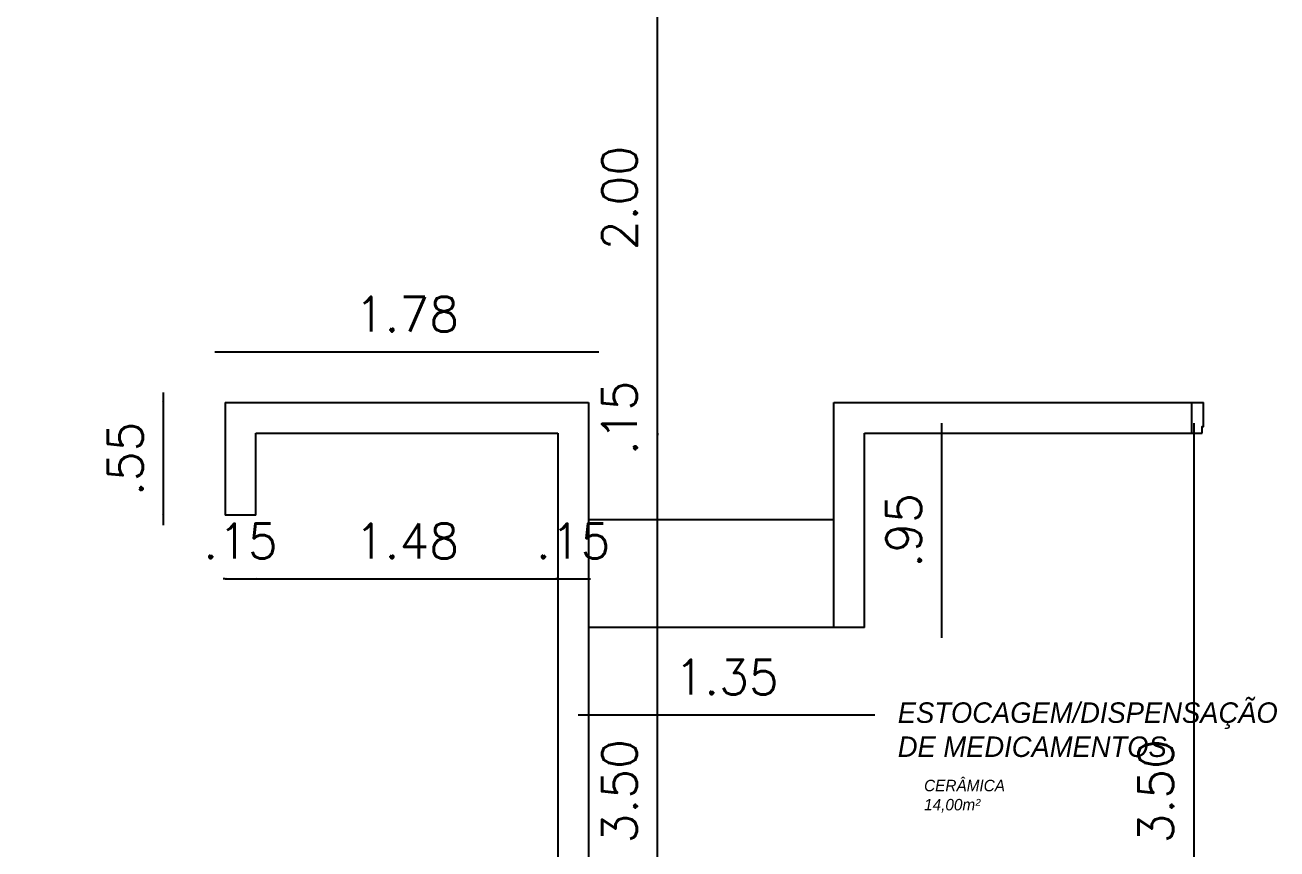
# Model space of a CAD drawing. Header units: millimetres. Extents: x 2273 to 2522, y 1034 to 1187.
# Drawn here: x 2487.97 to 2494.09, y 1106.6 to 1110.62 of the extents above; entities that cross this region are included whole.
import ezdxf

# ---------------------------------------------------------------- set-up
doc = ezdxf.new("R2010")
doc.units = ezdxf.units.MM
doc.layers.add('COTA', color=8, linetype='Continuous')
doc.layers.add('LAYER8', color=8, linetype='Continuous')
doc.styles.add('Romans', font='romans.shx')
doc.styles.get("Standard").update_dxf_attribs({"font": 'arial.ttf'})
doc.dimstyles.new('COTA50', dxfattribs={"dimtxt": 0.17, "dimasz": 0.01, "dimexe": 0.05, "dimexo": 0.95, "dimgap": 0.1, "dimtad": 1, "dimzin": 4, "dimdsep": 46, "dimtxsty": 'Romans', "dimblk": 'ARCHTICK', "dimcen": -0.3, "dimdle": 0.05, "dimse1": 1, "dimse2": 1, "dimclrd": 2, "dimclre": 3, "dimclrt": 3, "dimadec": 0, "dimazin": 0, "dimtfac": 1, "dimtix": 1, "dimtmove": 2, "dimatfit": 1, "dimldrblk": 'USERTICK', "dimfxl": 0.05, "dimtolj": 1, "dimtzin": 4, "dimlwd": -1, "dimarcsym": 0})

# ---------------------------------------------------------------- blocks, each defined once
blk = doc.blocks.new('_ArchTick')
at = {"color": 0, "linetype": 'ByBlock', "const_width": 0.15}
blk.add_lwpolyline([(-0.5, -0.5), (0.5, 0.5)], dxfattribs=at)
blk = doc.blocks.new('*D173')
at = {"color": 2, "transparency": 16777216}
blk.add_line((2491.0634, 1105.0791), (2491.0634, 1108.6791), dxfattribs=at)
at = {"layer": 'Defpoints', "color": 0, "transparency": 16777216}
for p in [(2483.1904, 1108.6291), (2491.0634, 1108.6291), (2484.2433, 1105.1291)]:
    blk.add_point(p, dxfattribs=at)
at = {"color": 2, "transparency": 16777216, "xscale": 0.01, "yscale": 0.01, "zscale": 0.01}
for p, rotation in [((2491.0634, 1108.6291), 90), ((2491.0634, 1105.1291), 270)]:
    blk.add_blockref('_ArchTick', p, dxfattribs=dict(at, rotation=rotation))
at = {"color": 3, "transparency": 16777216, "insert": (2490.8784, 1106.8791), "char_height": 0.17, "attachment_point": 5, "rotation": 90, "style": 'Romans'}
blk.add_mtext('\\A1;3.50', dxfattribs=at)
blk = doc.blocks.new('USERTICK')
at = {"layer": 'COTA', "color": 0}
for p, q in [((-1, 0), (1, 0)), ((0, 1), (0, -1))]:
    blk.add_line(p, q, dxfattribs=at)
blk.add_circle((0, 0), 0.25, dxfattribs=at)
blk = doc.blocks.new('*D174')
at = {"color": 2, "transparency": 16777216}
for p, q in [((2491.0634, 1108.7791), (2491.0634, 1108.7891)), ((2491.0634, 1108.6291), (2491.0634, 1108.7791)), ((2491.0634, 1108.6291), (2491.0634, 1108.6191))]:
    blk.add_line(p, q, dxfattribs=at)
at = {"layer": 'Defpoints', "color": 0, "transparency": 16777216}
for p in [(2483.1904, 1108.7791), (2491.0634, 1108.7791), (2483.1904, 1108.6291)]:
    blk.add_point(p, dxfattribs=at)
at = {"color": 2, "transparency": 16777216, "xscale": 0.01, "yscale": 0.01, "zscale": 0.01}
for p, rotation in [((2491.0634, 1108.7791), 270), ((2491.0634, 1108.6291), 90)]:
    blk.add_blockref('_ArchTick', p, dxfattribs=dict(at, rotation=rotation))
at = {"color": 3, "transparency": 16777216, "insert": (2490.8784, 1108.7041), "char_height": 0.17, "attachment_point": 5, "rotation": 90, "style": 'Romans'}
blk.add_mtext('\\A1;.15', dxfattribs=at)
blk = doc.blocks.new('*D175')
at = {"color": 2, "transparency": 16777216}
blk.add_line((2491.0634, 1108.7291), (2491.0634, 1110.8291), dxfattribs=at)
at = {"layer": 'Defpoints', "color": 0, "transparency": 16777216}
for p in [(2482.6404, 1110.7791), (2491.0634, 1110.7791), (2483.1904, 1108.7791)]:
    blk.add_point(p, dxfattribs=at)
at = {"color": 2, "transparency": 16777216, "xscale": 0.01, "yscale": 0.01, "zscale": 0.01}
for p, rotation in [((2491.0634, 1110.7791), 90), ((2491.0634, 1108.7791), 270)]:
    blk.add_blockref('_ArchTick', p, dxfattribs=dict(at, rotation=rotation))
at = {"color": 3, "transparency": 16777216, "insert": (2490.8784, 1109.7791), "char_height": 0.17, "attachment_point": 5, "rotation": 90, "style": 'Romans'}
blk.add_mtext('\\A1;2.00', dxfattribs=at)
blk = doc.blocks.new('*D222')
at = {"color": 2, "transparency": 16777216}
blk.add_line((2493.6858, 1108.6791), (2493.6858, 1105.0791), dxfattribs=at)
at = {"layer": 'Defpoints', "color": 0, "transparency": 16777216}
for p in [(2493.3688, 1108.6291), (2493.3688, 1105.1291), (2493.6858, 1105.1291)]:
    blk.add_point(p, dxfattribs=at)
at = {"color": 2, "transparency": 16777216, "xscale": 0.01, "yscale": 0.01, "zscale": 0.01}
for p, rotation in [((2493.6858, 1108.6291), 90), ((2493.6858, 1105.1291), 270)]:
    blk.add_blockref('_ArchTick', p, dxfattribs=dict(at, rotation=rotation))
at = {"color": 3, "transparency": 16777216, "insert": (2493.5008, 1106.8791), "char_height": 0.17, "attachment_point": 5, "rotation": 90, "style": 'Romans'}
blk.add_mtext('\\A1;3.50', dxfattribs=at)
blk = doc.blocks.new('*D223')
at = {"color": 2, "transparency": 16777216}
blk.add_line((2492.4529, 1108.6791), (2492.4529, 1107.6291), dxfattribs=at)
at = {"layer": 'Defpoints', "color": 0, "transparency": 16777216}
for p in [(2492.077, 1108.6291), (2492.077, 1107.6791), (2492.4529, 1107.6791)]:
    blk.add_point(p, dxfattribs=at)
at = {"color": 2, "transparency": 16777216, "xscale": 0.01, "yscale": 0.01, "zscale": 0.01}
for p, rotation in [((2492.4529, 1108.6291), 90), ((2492.4529, 1107.6791), 270)]:
    blk.add_blockref('_ArchTick', p, dxfattribs=dict(at, rotation=rotation))
at = {"color": 3, "transparency": 16777216, "insert": (2492.2679, 1108.1541), "char_height": 0.17, "attachment_point": 5, "rotation": 90, "style": 'Romans'}
blk.add_mtext('\\A1;.95', dxfattribs=at)
blk = doc.blocks.new('*D224')
at = {"color": 2, "transparency": 16777216}
blk.add_line((2490.677, 1107.2524), (2492.127, 1107.2524), dxfattribs=at)
at = {"layer": 'Defpoints', "color": 0, "transparency": 16777216}
for p in [(2490.727, 1107.6791), (2492.077, 1107.6791), (2492.077, 1107.2524)]:
    blk.add_point(p, dxfattribs=at)
at = {"color": 2, "transparency": 16777216, "xscale": 0.01, "yscale": 0.01, "zscale": 0.01, "rotation": 180}
blk.add_blockref('_ArchTick', (2490.727, 1107.2524), dxfattribs=at)
at = {"color": 2, "transparency": 16777216, "xscale": 0.01, "yscale": 0.01, "zscale": 0.01}
blk.add_blockref('_ArchTick', (2492.077, 1107.2524), dxfattribs=at)
at = {"color": 3, "transparency": 16777216, "insert": (2491.402, 1107.4374), "char_height": 0.17, "attachment_point": 5, "style": 'Romans'}
blk.add_mtext('\\A1;1.35', dxfattribs=at)
blk = doc.blocks.new('*D225')
at = {"color": 2, "transparency": 16777216}
blk.add_line((2488.647, 1108.8291), (2488.647, 1108.1791), dxfattribs=at)
at = {"layer": 'Defpoints', "color": 0, "transparency": 16777216}
for p in [(2488.9505, 1108.7791), (2488.647, 1108.2291), (2488.9505, 1108.2291)]:
    blk.add_point(p, dxfattribs=at)
at = {"color": 2, "transparency": 16777216, "xscale": 0.01, "yscale": 0.01, "zscale": 0.01}
for p, rotation in [((2488.647, 1108.7791), 90), ((2488.647, 1108.2291), 270)]:
    blk.add_blockref('_ArchTick', p, dxfattribs=dict(at, rotation=rotation))
at = {"color": 3, "transparency": 16777216, "insert": (2488.462, 1108.5041), "char_height": 0.17, "attachment_point": 5, "rotation": 90, "style": 'Romans'}
blk.add_mtext('\\A1;.55', dxfattribs=at)
blk = doc.blocks.new('*D226')
at = {"color": 2, "transparency": 16777216}
blk.add_line((2488.9005, 1109.0264), (2490.777, 1109.0264), dxfattribs=at)
at = {"layer": 'Defpoints', "color": 0, "transparency": 16777216}
for p in [(2490.727, 1109.0264), (2488.9505, 1108.7791), (2490.727, 1108.7791)]:
    blk.add_point(p, dxfattribs=at)
at = {"color": 2, "transparency": 16777216, "xscale": 0.01, "yscale": 0.01, "zscale": 0.01, "rotation": 180}
blk.add_blockref('_ArchTick', (2488.9505, 1109.0264), dxfattribs=at)
at = {"color": 2, "transparency": 16777216, "xscale": 0.01, "yscale": 0.01, "zscale": 0.01}
blk.add_blockref('_ArchTick', (2490.727, 1109.0264), dxfattribs=at)
at = {"color": 3, "transparency": 16777216, "insert": (2489.8388, 1109.2114), "char_height": 0.17, "attachment_point": 5, "style": 'Romans'}
blk.add_mtext('\\A1;1.78', dxfattribs=at)
blk = doc.blocks.new('*D227')
at = {"color": 2, "transparency": 16777216}
for p, q in [((2488.9505, 1107.9177), (2488.9405, 1107.9177)), ((2488.9505, 1107.9177), (2489.1005, 1107.9177)), ((2489.1005, 1107.9177), (2489.1105, 1107.9177))]:
    blk.add_line(p, q, dxfattribs=at)
at = {"layer": 'Defpoints', "color": 0, "transparency": 16777216}
for p in [(2488.9505, 1108.2291), (2489.1005, 1108.2291), (2489.1005, 1107.9177)]:
    blk.add_point(p, dxfattribs=at)
at = {"color": 2, "transparency": 16777216, "xscale": 0.01, "yscale": 0.01, "zscale": 0.01}
blk.add_blockref('_ArchTick', (2488.9505, 1107.9177), dxfattribs=at)
at = {"color": 2, "transparency": 16777216, "xscale": 0.01, "yscale": 0.01, "zscale": 0.01, "rotation": 180}
blk.add_blockref('_ArchTick', (2489.1005, 1107.9177), dxfattribs=at)
at = {"color": 3, "transparency": 16777216, "insert": (2489.0255, 1108.1027), "char_height": 0.17, "attachment_point": 5, "style": 'Romans'}
blk.add_mtext('\\A1;.15', dxfattribs=at)
blk = doc.blocks.new('*D228')
at = {"color": 2, "transparency": 16777216}
blk.add_line((2489.0505, 1107.9177), (2490.627, 1107.9177), dxfattribs=at)
at = {"layer": 'Defpoints', "color": 0, "transparency": 16777216}
for p in [(2490.577, 1108.6291), (2489.1005, 1108.2291), (2490.577, 1107.9177)]:
    blk.add_point(p, dxfattribs=at)
at = {"color": 2, "transparency": 16777216, "xscale": 0.01, "yscale": 0.01, "zscale": 0.01, "rotation": 180}
blk.add_blockref('_ArchTick', (2489.1005, 1107.9177), dxfattribs=at)
at = {"color": 2, "transparency": 16777216, "xscale": 0.01, "yscale": 0.01, "zscale": 0.01}
blk.add_blockref('_ArchTick', (2490.577, 1107.9177), dxfattribs=at)
at = {"color": 3, "transparency": 16777216, "insert": (2489.8388, 1108.1027), "char_height": 0.17, "attachment_point": 5, "style": 'Romans'}
blk.add_mtext('\\A1;1.48', dxfattribs=at)
blk = doc.blocks.new('*D229')
at = {"color": 2, "transparency": 16777216}
for p, q in [((2490.577, 1107.9177), (2490.567, 1107.9177)), ((2490.577, 1107.9177), (2490.727, 1107.9177)), ((2490.727, 1107.9177), (2490.737, 1107.9177))]:
    blk.add_line(p, q, dxfattribs=at)
at = {"layer": 'Defpoints', "color": 0, "transparency": 16777216}
for p in [(2490.727, 1108.7791), (2490.577, 1108.6291), (2490.727, 1107.9177)]:
    blk.add_point(p, dxfattribs=at)
at = {"color": 2, "transparency": 16777216, "xscale": 0.01, "yscale": 0.01, "zscale": 0.01}
blk.add_blockref('_ArchTick', (2490.577, 1107.9177), dxfattribs=at)
at = {"color": 2, "transparency": 16777216, "xscale": 0.01, "yscale": 0.01, "zscale": 0.01, "rotation": 180}
blk.add_blockref('_ArchTick', (2490.727, 1107.9177), dxfattribs=at)
at = {"color": 3, "transparency": 16777216, "insert": (2490.652, 1108.1027), "char_height": 0.17, "attachment_point": 5, "style": 'Romans'}
blk.add_mtext('\\A1;.15', dxfattribs=at)

msp = doc.modelspace()

# ---------------------------------------------------------------- linework, layer by layer
at = {"layer": 'LAYER8', "linetype": 'Continuous'}
for points in [[(2488.9505, 1108.7791), (2490.727, 1108.7791)], [(2488.9505, 1108.7791), (2488.9505, 1108.2291)], [(2490.727, 1108.7791), (2490.727, 1105.1291)], [(2491.927, 1108.7791), (2493.677, 1108.7791)], [(2491.927, 1107.6791), (2491.927, 1108.7791)], [(2493.677, 1108.6291), (2493.677, 1108.7791)], [(2489.1005, 1108.2291), (2489.1005, 1108.6291)], [(2489.1005, 1108.6291), (2490.577, 1108.6291)], [(2490.577, 1108.6291), (2490.577, 1104.4085)], [(2492.077, 1108.6291), (2493.677, 1108.6291)], [(2492.077, 1107.6791), (2492.077, 1108.6291)], [(2489.1005, 1108.2291), (2488.9505, 1108.2291)], [(2492.077, 1107.6791), (2491.927, 1107.6791)]]:
    msp.add_lwpolyline(points, dxfattribs=at)
at = {"layer": 'LAYER8', "color": 0, "linetype": 'Continuous'}
for points in [[(2493.677, 1108.7791), (2493.7329, 1108.7791)], [(2493.727, 1108.6291), (2493.727, 1108.6614), (2493.7329, 1108.6614), (2493.7329, 1108.7791)], [(2493.677, 1108.6291), (2493.727, 1108.6291)], [(2491.927, 1108.2056), (2490.727, 1108.2056)], [(2491.927, 1108.2056), (2490.727, 1108.2056)], [(2491.927, 1107.6791), (2490.727, 1107.6791)], [(2491.927, 1107.6791), (2490.727, 1107.6791)]]:
    msp.add_lwpolyline(points, dxfattribs=at)

# ---------------------------------------------------------------- texts
at = {"layer": 'LAYER8', "color": 0, "linetype": 'Continuous', "width": 1.591519, "attachment_point": 1}
for s, insert, char_height in [('{\\fHarlow Solid Italic|b0|i0|c0|p82;ESTOCAGEM/DISPENSAÇÃO\\PDE MEDICAMENTOS}', (2492.239, 1107.3136), 0.1), ('{\\fHarlow Solid Italic|b0|i0|c0|p82;CERÂMICA\\P14,00m²}', (2492.3675, 1106.9351), 0.056045)]:
    msp.add_mtext(s, dxfattribs=dict(at, insert=insert, char_height=char_height))

# ---------------------------------------------------------------- dimensions: what is measured, and where the dimension line sits
for base, p1, p2, angle, picture, middle in [((2491.0634, 1110.7791), (2483.1904, 1108.7791), (2482.6404, 1110.7791), 270, '*D175', (2490.8784, 1109.7791)), ((2491.0634, 1108.7791), (2483.1904, 1108.6291), (2483.1904, 1108.7791), 270, '*D174', (2490.8784, 1108.7041)), ((2488.647, 1108.2291), (2488.9505, 1108.7791), (2488.9505, 1108.2291), 90, '*D225', (2488.462, 1108.5041)), ((2491.0634, 1108.6291), (2484.2433, 1105.1291), (2483.1904, 1108.6291), 270, '*D173', (2490.8784, 1106.8791)), ((2492.4529, 1107.6791), (2492.077, 1108.6291), (2492.077, 1107.6791), 90, '*D223', (2492.2679, 1108.1541)), ((2493.6858, 1105.1291), (2493.3688, 1108.6291), (2493.3688, 1105.1291), 90, '*D222', (2493.5008, 1106.8791))]:
    dim = msp.add_linear_dim(base=base, p1=p1, p2=p2, angle=angle, dimstyle='COTA50')
    dim.commit()
    dim.dimension.update_dxf_attribs({"geometry": picture, "text_midpoint": middle})
for base, p1, p2, picture, middle in [((2490.727, 1109.0264), (2488.9505, 1108.7791), (2490.727, 1108.7791), '*D226', (2489.8388, 1109.2114)), ((2490.727, 1107.9177), (2490.577, 1108.6291), (2490.727, 1108.7791), '*D229', (2490.652, 1108.1027)), ((2490.577, 1107.9177), (2489.1005, 1108.2291), (2490.577, 1108.6291), '*D228', (2489.8388, 1108.1027)), ((2489.1005, 1107.9177), (2488.9505, 1108.2291), (2489.1005, 1108.2291), '*D227', (2489.0255, 1108.1027)), ((2492.077, 1107.2524), (2490.727, 1107.6791), (2492.077, 1107.6791), '*D224', (2491.402, 1107.4374))]:
    dim = msp.add_linear_dim(base=base, p1=p1, p2=p2, dimstyle='COTA50')
    dim.commit()
    dim.dimension.update_dxf_attribs({"geometry": picture, "text_midpoint": middle})

doc.saveas('drawing.dxf')
